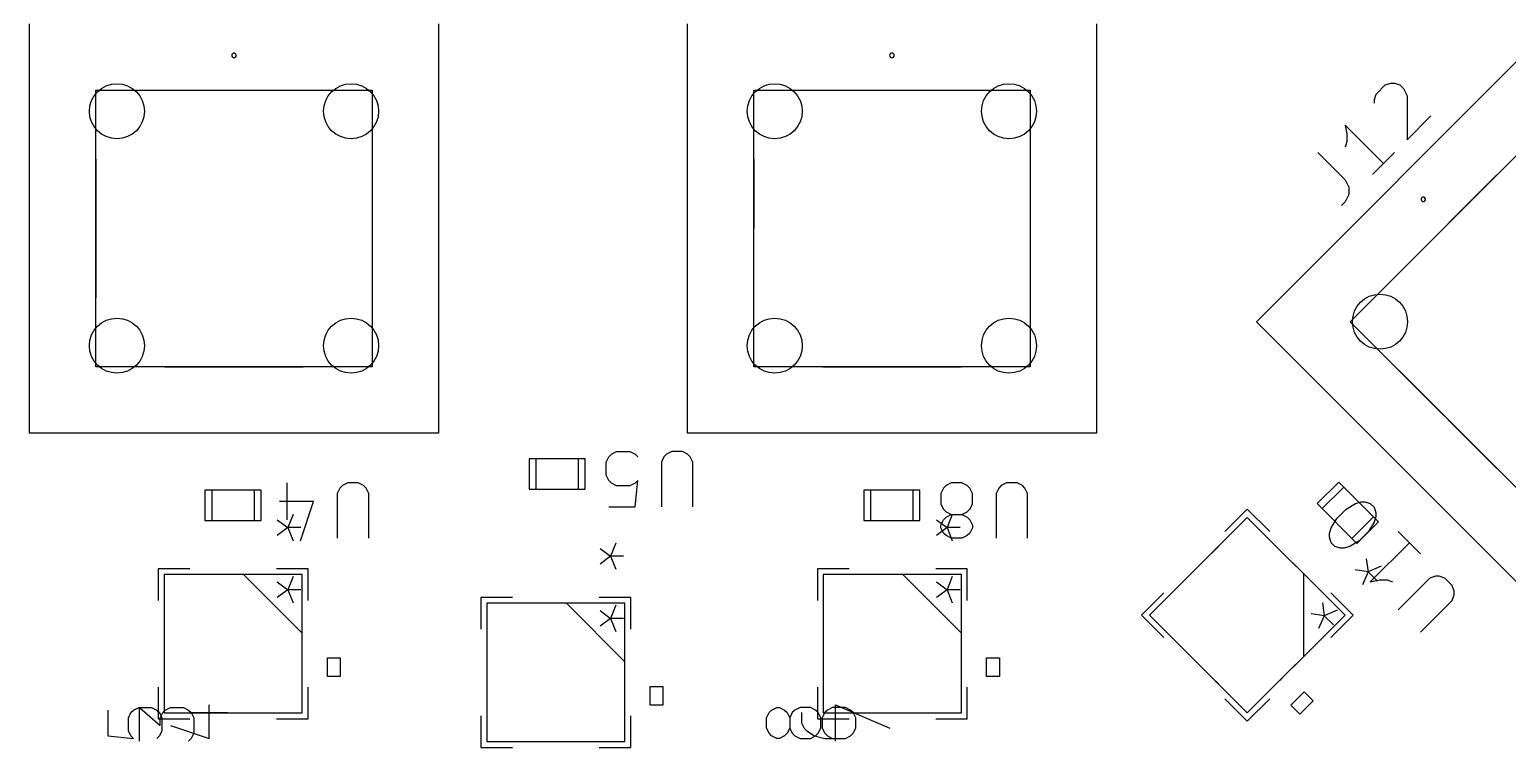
# Model space of a CAD drawing. Header units: millimetres. Extents: x 0 to 100, y 0 to 100.
# Drawn here: x 41.49 to 73.55, y 62.75 to 78.31 of the extents above; entities that cross this region are included whole.
import ezdxf

# ---------------------------------------------------------------- set-up
doc = ezdxf.new("R2010")
doc.units = ezdxf.units.MM
for name, color, linetype, true_color in [('Edge.Cuts', 254, 'CONTINUOUS', 0xd0d2cd), ('F.Fab', 9, 'CONTINUOUS', 0xafafaf), ('F.Silkscreen', 41, 'CONTINUOUS', 0xf2eda1)]:
    doc.layers.add(name, color=color, linetype=linetype, true_color=true_color)

msp = doc.modelspace()

# ---------------------------------------------------------------- linework, layer by layer
at = {"layer": 'Edge.Cuts'}
for centre in [(43.39, 76.54), (48.47, 76.54), (57.66, 76.54), (62.74, 76.54), (70.787898, 71.98), (43.39, 71.46), (48.47, 71.46), (57.66, 71.46), (62.74, 71.46)]:
    msp.add_circle(centre, 0.5969, dxfattribs=at)
at = {"layer": 'F.Fab', "linetype": 'CONTINUOUS'}
for p, q in [((41.495, 69.565), (41.495, 78.435)), ((50.365, 78.435), (50.365, 69.565)), ((55.765, 69.565), (55.765, 78.435)), ((64.635, 78.435), (64.635, 69.565)), ((68.107963, 71.98), (74.38, 78.252037)), ((42.933, 76.997), (48.927, 76.997)), ((42.933, 71.003), (42.933, 76.997)), ((48.927, 76.997), (48.927, 71.003)), ((57.203, 76.997), (63.197, 76.997)), ((57.203, 71.003), (57.203, 76.997)), ((63.197, 76.997), (63.197, 71.003)), ((70.141602, 71.98), (74.38, 76.218398)), ((74.38, 65.707963), (68.107963, 71.98)), ((74.38, 67.741602), (70.141602, 71.98)), ((48.927, 71.003), (42.933, 71.003)), ((63.197, 71.003), (57.203, 71.003)), ((50.365, 69.565), (41.495, 69.565)), ((64.635, 69.565), (55.765, 69.565)), ((52.3304, 69.0102), (52.3304, 68.3498)), ((52.4828, 69.0102), (52.3304, 69.0102)), ((52.4828, 68.3498), (52.4828, 69.0102)), ((53.3972, 69.0102), (52.4828, 69.0102)), ((53.3972, 69.0102), (53.3972, 68.3498)), ((53.5496, 69.0102), (53.3972, 69.0102)), ((53.5496, 68.3498), (53.5496, 69.0102)), ((54.000994, 68.936356), (54.05806, 69.050486)), ((54.000994, 68.651029), (54.000994, 68.936356)), ((54.05806, 69.050486), (54.115125, 69.107552)), ((54.115125, 69.107552), (54.229256, 69.164617)), ((54.229256, 69.164617), (54.514582, 69.164617)), ((54.514582, 69.164617), (54.628713, 69.107552)), ((54.628713, 69.107552), (54.685778, 69.050486)), ((55.256431, 69.050486), (55.199366, 68.936356)), ((55.199366, 68.936356), (55.199366, 67.966245)), ((55.313497, 69.107552), (55.256431, 69.050486)), ((55.427627, 69.164617), (55.313497, 69.107552)), ((55.655889, 69.164617), (55.427627, 69.164617)), ((55.770019, 69.107552), (55.655889, 69.164617)), ((55.827085, 69.050486), (55.770019, 69.107552)), ((55.88415, 68.936356), (55.827085, 69.050486)), ((55.88415, 67.966245), (55.88415, 68.936356)), ((54.05806, 68.536898), (54.000994, 68.651029)), ((45.3004, 68.3302), (45.3004, 67.6698)), ((45.4528, 68.3302), (45.3004, 68.3302)), ((45.4528, 67.6698), (45.4528, 68.3302)), ((46.3672, 68.3302), (45.4528, 68.3302)), ((46.3672, 68.3302), (46.3672, 67.6698)), ((46.5196, 68.3302), (46.3672, 68.3302)), ((46.5196, 67.6698), (46.5196, 68.3302)), ((47.085125, 67.685702), (47.085125, 68.484617)), ((48.226431, 68.370486), (48.169366, 68.256356)), ((48.283497, 68.427552), (48.226431, 68.370486)), ((48.397627, 68.484617), (48.283497, 68.427552)), ((48.625889, 68.484617), (48.397627, 68.484617)), ((48.740019, 68.427552), (48.625889, 68.484617)), ((48.797085, 68.370486), (48.740019, 68.427552)), ((48.85415, 68.256356), (48.797085, 68.370486)), ((52.3304, 68.3498), (52.4828, 68.3498)), ((52.4828, 68.3498), (53.3972, 68.3498)), ((53.3972, 68.3498), (53.5496, 68.3498)), ((54.115125, 68.479833), (54.05806, 68.536898)), ((54.229256, 68.422768), (54.115125, 68.479833)), ((54.514582, 68.422768), (54.229256, 68.422768)), ((54.628713, 68.479833), (54.514582, 68.422768)), ((54.628713, 67.966245), (54.685778, 68.536898)), ((54.685778, 68.536898), (54.628713, 68.479833)), ((59.5904, 68.3302), (59.5904, 67.6698)), ((59.7428, 68.3302), (59.5904, 68.3302)), ((59.7428, 67.6698), (59.7428, 68.3302)), ((60.6572, 68.3302), (59.7428, 68.3302)), ((60.6572, 68.3302), (60.6572, 67.6698)), ((60.8096, 68.3302), (60.6572, 68.3302)), ((60.8096, 67.6698), (60.8096, 68.3302)), ((61.31806, 68.370486), (61.260994, 68.256356)), ((61.375125, 68.427552), (61.31806, 68.370486)), ((61.489256, 68.484617), (61.375125, 68.427552)), ((61.717517, 68.484617), (61.489256, 68.484617)), ((61.831648, 68.427552), (61.717517, 68.484617)), ((61.888713, 68.370486), (61.831648, 68.427552)), ((61.945778, 68.256356), (61.888713, 68.370486)), ((62.516431, 68.370486), (62.459366, 68.256356)), ((62.573497, 68.427552), (62.516431, 68.370486)), ((62.687627, 68.484617), (62.573497, 68.427552)), ((62.915889, 68.484617), (62.687627, 68.484617)), ((63.030019, 68.427552), (62.915889, 68.484617)), ((63.087085, 68.370486), (63.030019, 68.427552)), ((63.14415, 68.256356), (63.087085, 68.370486)), ((69.892434, 68.504539), (69.425461, 68.037566)), ((69.533224, 67.929803), (70.000197, 68.396776)), ((70.000197, 68.396776), (69.892434, 68.504539)), ((70.646776, 67.750197), (70.000197, 68.396776)), ((47.655778, 68.08516), (46.913929, 68.08516)), ((47.370452, 67.22918), (47.655778, 68.08516)), ((48.169366, 68.256356), (48.169366, 67.286245)), ((48.85415, 67.286245), (48.85415, 68.256356)), ((54.05806, 67.966245), (54.628713, 67.966245)), ((61.260994, 68.256356), (61.260994, 68.028094)), ((61.260994, 68.028094), (61.31806, 67.913964)), ((61.888713, 67.913964), (61.945778, 68.028094)), ((61.945778, 68.028094), (61.945778, 68.256356)), ((62.459366, 68.256356), (62.459366, 67.286245)), ((63.14415, 67.286245), (63.14415, 68.256356)), ((69.425461, 68.037566), (69.533224, 67.929803)), ((70.053075, 67.916654), (70.254832, 68.037708)), ((70.254832, 68.037708), (70.375885, 68.078059)), ((70.375885, 68.078059), (70.456588, 68.078059)), ((70.456588, 68.078059), (70.577642, 68.037708)), ((70.577642, 68.037708), (70.658344, 67.957005)), ((45.3004, 67.6698), (45.4528, 67.6698)), ((45.4528, 67.6698), (46.3672, 67.6698)), ((46.3672, 67.6698), (46.5196, 67.6698)), ((59.5904, 67.6698), (59.7428, 67.6698)), ((59.7428, 67.6698), (60.6572, 67.6698)), ((60.6572, 67.6698), (60.8096, 67.6698)), ((61.260994, 67.571572), (61.31806, 67.685702)), ((61.31806, 67.913964), (61.375125, 67.856898)), ((61.31806, 67.685702), (61.375125, 67.742768)), ((61.375125, 67.856898), (61.489256, 67.799833)), ((61.375125, 67.742768), (61.489256, 67.799833)), ((61.489256, 67.799833), (61.717517, 67.799833)), ((61.717517, 67.799833), (61.831648, 67.856898)), ((61.717517, 67.799833), (61.831648, 67.742768)), ((61.831648, 67.856898), (61.888713, 67.913964)), ((61.831648, 67.742768), (61.888713, 67.685702)), ((61.888713, 67.685702), (61.945778, 67.571572)), ((67.91, 67.73934), (65.79066, 65.62)), ((70.02934, 65.62), (67.91, 67.73934)), ((69.533224, 67.929803), (70.179803, 67.283224)), ((69.730265, 67.513141), (69.851319, 67.714898)), ((69.851319, 67.714898), (70.053075, 67.916654)), ((70.646776, 67.750197), (70.179803, 67.283224)), ((70.287566, 67.175461), (70.754539, 67.642434)), ((70.754539, 67.642434), (70.646776, 67.750197)), ((70.658344, 67.957005), (70.698696, 67.835952)), ((70.698696, 67.755249), (70.658344, 67.634195)), ((70.698696, 67.835952), (70.698696, 67.755249)), ((61.260994, 67.514506), (61.260994, 67.571572)), ((61.31806, 67.400376), (61.260994, 67.514506)), ((61.375125, 67.34331), (61.31806, 67.400376)), ((61.489256, 67.286245), (61.375125, 67.34331)), ((61.831648, 67.34331), (61.717517, 67.286245)), ((61.888713, 67.400376), (61.831648, 67.34331)), ((61.945778, 67.514506), (61.888713, 67.400376)), ((61.945778, 67.571572), (61.945778, 67.514506)), ((69.689914, 67.392087), (69.730265, 67.513141)), ((69.689914, 67.311385), (69.689914, 67.392087)), ((70.537291, 67.432439), (70.335534, 67.230682)), ((70.658344, 67.634195), (70.537291, 67.432439)), ((71.182911, 67.432438), (71.667127, 66.948223)), ((61.717517, 67.286245), (61.489256, 67.286245)), ((67.281382, 67.110723), (67.137698, 66.967038)), ((68.682302, 66.967038), (68.538618, 67.110723)), ((69.730265, 67.190331), (69.689914, 67.311385)), ((69.810967, 67.109628), (69.730265, 67.190331)), ((69.932021, 67.069277), (69.810967, 67.109628)), ((70.012724, 67.069277), (69.932021, 67.069277)), ((70.133778, 67.109628), (70.012724, 67.069277)), ((70.335534, 67.230682), (70.133778, 67.109628)), ((70.179803, 67.283224), (70.287566, 67.175461)), ((71.425019, 67.190331), (70.577642, 66.342954)), ((66.922172, 66.751512), (66.778488, 66.607828)), ((69.041512, 66.607828), (68.897828, 66.751512)), ((44.4114, 66.4986), (44.4114, 63.5014)), ((47.4086, 66.4986), (44.4114, 66.4986)), ((45.5036, 66.4986), (45.3004, 66.4986)), ((46.0116, 66.4986), (45.8084, 66.4986)), ((46.1386, 66.4986), (47.4086, 65.2286)), ((46.5196, 66.4986), (46.3164, 66.4986)), ((47.210318, 66.455726), (47.096623, 66.171488)), ((47.4086, 63.5014), (47.4086, 66.4986)), ((58.7114, 66.4986), (58.7114, 63.5014)), ((61.7086, 66.4986), (58.7114, 66.4986)), ((59.8036, 66.4986), (59.6004, 66.4986)), ((60.3116, 66.4986), (60.1084, 66.4986)), ((60.4386, 66.4986), (61.7086, 65.2286)), ((60.8196, 66.4986), (60.6164, 66.4986)), ((61.510318, 66.455726), (61.396623, 66.171488)), ((61.7086, 63.5014), (61.7086, 66.4986)), ((66.562962, 66.392302), (66.419277, 66.248618)), ((69.131315, 66.518026), (69.131315, 64.721974)), ((69.400723, 66.248618), (69.257038, 66.392302)), ((70.577642, 66.342954), (70.779398, 66.383305)), ((70.779398, 66.383305), (70.940804, 66.383305)), ((70.940804, 66.383305), (71.061857, 66.342954)), ((71.868883, 66.423657), (71.182911, 65.737685)), ((71.989937, 66.464008), (71.868883, 66.423657)), ((72.070639, 66.464008), (71.989937, 66.464008)), ((72.191693, 66.423657), (72.070639, 66.464008)), ((72.353098, 66.262251), (72.191693, 66.423657)), ((46.869232, 66.34203), (47.096623, 66.171488)), ((47.096623, 66.171488), (46.869232, 66.000945)), ((47.380861, 66.171488), (47.096623, 66.171488)), ((47.096623, 66.171488), (47.210318, 65.887249)), ((61.169232, 66.34203), (61.396623, 66.171488)), ((61.396623, 66.171488), (61.169232, 66.000945)), ((61.680861, 66.171488), (61.396623, 66.171488)), ((61.396623, 66.171488), (61.510318, 65.887249)), ((72.39345, 66.141198), (72.353098, 66.262251)), ((72.353098, 65.939441), (72.39345, 66.060495)), ((72.39345, 66.060495), (72.39345, 66.141198)), ((51.4114, 65.8786), (51.4114, 62.8814)), ((54.4086, 65.8786), (51.4114, 65.8786)), ((52.5036, 65.8786), (52.3004, 65.8786)), ((53.0116, 65.8786), (52.8084, 65.8786)), ((53.1386, 65.8786), (54.4086, 64.6086)), ((53.5196, 65.8786), (53.3164, 65.8786)), ((53.869232, 65.72203), (54.096623, 65.551488)), ((54.210318, 65.835726), (54.096623, 65.551488)), ((54.4086, 62.8814), (54.4086, 65.8786)), ((69.537238, 65.890678), (69.577436, 65.609297)), ((69.858817, 65.729889), (69.577436, 65.609297)), ((71.667127, 65.253469), (72.353098, 65.939441)), ((44.4114, 65.6096), (44.4114, 65.4064)), ((47.4086, 65.4064), (47.4086, 65.6096)), ((54.096623, 65.551488), (53.869232, 65.380945)), ((54.380861, 65.551488), (54.096623, 65.551488)), ((54.096623, 65.551488), (54.210318, 65.267249)), ((58.7114, 65.6096), (58.7114, 65.4064)), ((61.7086, 65.4064), (61.7086, 65.6096)), ((65.79066, 65.62), (67.91, 63.50066)), ((67.91, 63.50066), (70.02934, 65.62)), ((69.577436, 65.609297), (69.296054, 65.649494)), ((69.577436, 65.609297), (69.456844, 65.327916)), ((69.778422, 65.40831), (69.577436, 65.609297)), ((44.4114, 65.1016), (44.4114, 64.8984)), ((47.4086, 64.8984), (47.4086, 65.1016)), ((58.7114, 65.1016), (58.7114, 64.8984)), ((61.7086, 64.8984), (61.7086, 65.1016)), ((51.4114, 64.9896), (51.4114, 64.7864)), ((54.4086, 64.7864), (54.4086, 64.9896)), ((66.419277, 64.991382), (66.562962, 64.847698)), ((69.257038, 64.847698), (69.400723, 64.991382)), ((44.4114, 64.5936), (44.4114, 64.3904)), ((47.4086, 64.3904), (47.4086, 64.5936)), ((51.4114, 64.4816), (51.4114, 64.2784)), ((54.4086, 64.2784), (54.4086, 64.4816)), ((58.7114, 64.5936), (58.7114, 64.3904)), ((61.7086, 64.3904), (61.7086, 64.5936)), ((66.778488, 64.632172), (66.922172, 64.488488)), ((68.897828, 64.488488), (69.041512, 64.632172)), ((67.137698, 64.272962), (67.281382, 64.129277)), ((68.538618, 64.129277), (68.682302, 64.272962)), ((51.4114, 63.9736), (51.4114, 63.7704)), ((54.4086, 63.7704), (54.4086, 63.9736)), ((44.4114, 63.5014), (47.4086, 63.5014)), ((45.3004, 63.5014), (45.5036, 63.5014)), ((45.8084, 63.5014), (46.0116, 63.5014)), ((46.3164, 63.5014), (46.5196, 63.5014)), ((58.7114, 63.5014), (61.7086, 63.5014)), ((59.6004, 63.5014), (59.8036, 63.5014)), ((60.1084, 63.5014), (60.3116, 63.5014)), ((60.6164, 63.5014), (60.8196, 63.5014)), ((51.4114, 62.8814), (54.4086, 62.8814)), ((52.3004, 62.8814), (52.5036, 62.8814)), ((52.8084, 62.8814), (53.0116, 62.8814)), ((53.3164, 62.8814), (53.5196, 62.8814))]:
    msp.add_line(p, q, dxfattribs=at)
at = {"layer": 'F.Fab'}
for centre in [(43.39, 76.54), (48.47, 76.54), (57.66, 76.54), (62.74, 76.54), (70.787898, 71.98), (43.39, 71.46), (48.47, 71.46), (57.66, 71.46), (62.74, 71.46)]:
    msp.add_circle(centre, 0.5969, dxfattribs=at)
at = {"layer": 'F.Silkscreen', "linetype": 'CONTINUOUS'}
for p, q in [((44.43, 76.997), (47.43, 76.997)), ((58.7, 76.997), (61.7, 76.997)), ((70.705356, 76.91382), (70.903435, 77.111899)), ((70.903435, 77.111899), (71.022282, 77.151515)), ((71.022282, 77.151515), (71.101514, 77.151515)), ((71.101514, 77.151515), (71.220361, 77.111899)), ((71.220361, 77.111899), (71.299593, 77.032668)), ((71.299593, 77.032668), (71.378824, 76.874204)), ((70.665741, 76.794973), (70.705356, 76.91382)), ((70.665741, 76.715741), (70.665741, 76.794973)), ((71.378824, 76.874204), (71.378824, 75.923426)), ((71.378824, 75.923426), (71.893829, 76.438431)), ((70.863819, 75.408421), (70.031888, 76.240352)), ((70.031888, 76.240352), (70.071504, 76.042273)), ((70.071504, 76.042273), (70.071504, 75.88381)), ((70.071504, 75.88381), (70.031888, 75.764963)), ((42.933, 75.5), (42.93, 72.5)), ((48.927, 75.5), (48.927, 72.5)), ((57.203, 75.5), (57.2, 72.5)), ((63.197, 75.5), (63.197, 72.5)), ((69.437652, 75.646116), (70.031889, 75.05188)), ((71.101514, 75.646116), (70.626125, 75.170727)), ((70.031889, 75.05188), (70.11112, 74.893417)), ((71.200141, 73.038539), (73.321461, 75.159859)), ((70.11112, 74.734954), (70.031889, 74.576491)), ((70.11112, 74.893417), (70.11112, 74.734954)), ((70.031889, 74.576491), (69.952657, 74.497259)), ((44.43, 71), (47.43, 71.003)), ((58.7, 71), (61.7, 71.003)), ((71.200141, 70.921461), (73.31934, 68.798019)), ((46.869232, 67.68823), (47.096623, 67.517688)), ((47.210318, 67.801926), (47.096623, 67.517688)), ((61.169232, 67.68823), (61.396623, 67.517688)), ((61.510318, 67.801926), (61.396623, 67.517688)), ((67.91, 67.918946), (67.425066, 67.434012)), ((68.394934, 67.434012), (67.91, 67.918946)), ((47.096623, 67.517688), (46.869232, 67.347145)), ((47.380861, 67.517688), (47.096623, 67.517688)), ((47.096623, 67.517688), (47.210318, 67.233449)), ((61.396623, 67.517688), (61.169232, 67.347145)), ((61.680861, 67.517688), (61.396623, 67.517688)), ((61.396623, 67.517688), (61.510318, 67.233449)), ((53.869232, 67.06823), (54.096623, 66.897688)), ((54.210318, 67.181926), (54.096623, 66.897688)), ((54.096623, 66.897688), (53.869232, 66.727145)), ((54.380861, 66.897688), (54.096623, 66.897688)), ((54.096623, 66.897688), (54.210318, 66.613449)), ((70.489146, 66.842585), (70.529344, 66.561204)), ((70.810725, 66.681796), (70.529344, 66.561204)), ((44.2844, 66.6256), (44.2844, 65.9398)), ((44.9702, 66.6256), (44.2844, 66.6256)), ((47.5356, 66.6256), (46.8498, 66.6256)), ((47.5356, 65.9398), (47.5356, 66.6256)), ((58.5844, 66.6256), (58.5844, 65.9398)), ((59.2702, 66.6256), (58.5844, 66.6256)), ((61.8356, 66.6256), (61.1498, 66.6256)), ((61.8356, 65.9398), (61.8356, 66.6256)), ((70.529344, 66.561204), (70.247962, 66.601401)), ((70.529344, 66.561204), (70.408752, 66.279823)), ((70.73033, 66.360217), (70.529344, 66.561204)), ((66.095988, 66.104934), (65.611054, 65.62)), ((70.208946, 65.62), (69.724012, 66.104934)), ((51.2844, 66.0056), (51.2844, 65.3198)), ((51.9702, 66.0056), (51.2844, 66.0056)), ((54.5356, 66.0056), (53.8498, 66.0056)), ((54.5356, 65.3198), (54.5356, 66.0056)), ((65.611054, 65.62), (66.095988, 65.135066)), ((69.724012, 65.135066), (70.208946, 65.62)), ((47.9547, 64.2888), (47.9547, 64.6952)), ((47.9547, 64.6952), (48.2341, 64.6952)), ((48.2341, 64.6952), (48.2341, 64.2888)), ((62.2547, 64.2888), (62.2547, 64.6952)), ((62.2547, 64.6952), (62.5341, 64.6952)), ((62.5341, 64.6952), (62.5341, 64.2888)), ((48.2341, 64.2888), (47.9547, 64.2888)), ((62.5341, 64.2888), (62.2547, 64.2888)), ((44.2844, 64.0602), (44.2844, 63.3744)), ((47.5356, 63.3744), (47.5356, 64.0602)), ((54.9547, 63.6688), (54.9547, 64.0752)), ((54.9547, 64.0752), (55.2341, 64.0752)), ((55.2341, 64.0752), (55.2341, 63.6688)), ((58.5844, 64.0602), (58.5844, 63.3744)), ((61.8356, 63.3744), (61.8356, 64.0602)), ((67.425066, 63.805988), (67.91, 63.321054)), ((67.91, 63.321054), (68.394934, 63.805988)), ((68.852927, 63.671284), (69.140295, 63.958653)), ((69.140295, 63.958653), (69.337861, 63.761087)), ((43.189627, 63.563902), (43.189627, 63.00365)), ((43.637828, 63.395826), (43.693853, 63.507877)), ((43.693853, 63.507877), (43.749878, 63.563902)), ((43.749878, 63.563902), (43.861928, 63.619927)), ((43.861928, 63.619927), (44.142054, 63.619927)), ((43.879627, 62.8916), (43.879627, 63.619927)), ((43.879627, 63.619927), (44.327828, 63.227751)), ((44.142054, 63.619927), (44.254104, 63.563902)), ((44.254104, 63.563902), (44.31013, 63.507877)), ((44.31013, 63.507877), (44.366155, 63.395826)), ((44.327828, 63.395826), (44.383853, 63.507877)), ((44.383853, 63.507877), (44.439878, 63.563902)), ((44.439878, 63.563902), (44.551928, 63.619927)), ((44.551928, 63.619927), (44.832054, 63.619927)), ((44.832054, 63.619927), (44.944104, 63.563902)), ((44.944104, 63.563902), (45.00013, 63.507877)), ((45.00013, 63.507877), (45.056155, 63.395826)), ((45.001803, 63.507877), (45.786155, 63.507877)), ((45.393979, 62.947625), (45.393979, 63.675952)), ((55.2341, 63.6688), (54.9547, 63.6688)), ((57.479627, 63.395826), (57.535652, 63.507877)), ((57.535652, 63.507877), (57.591677, 63.563902)), ((57.591677, 63.563902), (57.703727, 63.619927)), ((57.703727, 63.619927), (57.759752, 63.619927)), ((57.759752, 63.619927), (57.871803, 63.563902)), ((57.871803, 63.563902), (57.927828, 63.507877)), ((57.927828, 63.507877), (57.983853, 63.395826)), ((58.039878, 63.507877), (57.983853, 63.395826)), ((58.095903, 63.563902), (58.039878, 63.507877)), ((58.207954, 63.619927), (58.095903, 63.563902)), ((58.432054, 63.619927), (58.207954, 63.619927)), ((58.239627, 63.507877), (58.239627, 63.283776)), ((58.544104, 63.563902), (58.432054, 63.619927)), ((58.60013, 63.507877), (58.544104, 63.563902)), ((58.656155, 63.395826), (58.60013, 63.507877)), ((58.743853, 63.507877), (58.687828, 63.395826)), ((58.799878, 63.563902), (58.743853, 63.507877)), ((58.911928, 63.619927), (58.799878, 63.563902)), ((59.192054, 63.619927), (58.911928, 63.619927)), ((58.979627, 62.8916), (58.979627, 63.675952)), ((58.979627, 63.675952), (60.156155, 63.171726)), ((59.304104, 63.563902), (59.192054, 63.619927)), ((59.36013, 63.507877), (59.304104, 63.563902)), ((59.416155, 63.395826), (59.36013, 63.507877)), ((69.050493, 63.473719), (68.852927, 63.671284)), ((69.337861, 63.761087), (69.050493, 63.473719)), ((43.637828, 63.115701), (43.637828, 63.395826)), ((44.2844, 63.3744), (44.9702, 63.3744)), ((44.327828, 63.227751), (44.327828, 63.395826)), ((44.366155, 63.395826), (44.366155, 63.115701)), ((44.553602, 63.227751), (45.393979, 62.947625)), ((45.056155, 63.395826), (45.056155, 63.059675)), ((46.8498, 63.3744), (47.5356, 63.3744)), ((51.2844, 63.4402), (51.2844, 62.7544)), ((54.5356, 62.7544), (54.5356, 63.4402)), ((57.479627, 63.171726), (57.479627, 63.395826)), ((57.535652, 63.059675), (57.479627, 63.171726)), ((57.983853, 63.171726), (57.927828, 63.059675)), ((57.983853, 63.395826), (57.983853, 63.171726)), ((57.983853, 63.171726), (58.039878, 63.059675)), ((58.239627, 63.283776), (58.295652, 63.171726)), ((58.295652, 63.171726), (58.351677, 63.115701)), ((58.5844, 63.3744), (59.2702, 63.3744)), ((58.60013, 63.059675), (58.656155, 63.171726)), ((58.656155, 63.171726), (58.656155, 63.395826)), ((58.687828, 63.395826), (58.687828, 63.171726)), ((58.687828, 63.171726), (58.743853, 63.059675)), ((59.36013, 63.059675), (59.416155, 63.171726)), ((59.416155, 63.171726), (59.416155, 63.395826)), ((61.1498, 63.3744), (61.8356, 63.3744)), ((43.189627, 63.00365), (43.749878, 62.947625)), ((43.693853, 63.00365), (43.637828, 63.115701)), ((43.749878, 62.947625), (43.693853, 63.00365)), ((44.31013, 63.00365), (44.254104, 62.947625)), ((44.366155, 63.115701), (44.31013, 63.00365)), ((45.00013, 62.947625), (44.944104, 62.8916)), ((45.056155, 63.059675), (45.00013, 62.947625)), ((57.591677, 63.00365), (57.535652, 63.059675)), ((57.703727, 62.947625), (57.591677, 63.00365)), ((57.759752, 62.947625), (57.703727, 62.947625)), ((57.871803, 63.00365), (57.759752, 62.947625)), ((57.927828, 63.059675), (57.871803, 63.00365)), ((58.039878, 63.059675), (58.095903, 63.00365)), ((58.095903, 63.00365), (58.207954, 62.947625)), ((58.207954, 62.947625), (58.432054, 62.947625)), ((58.351677, 63.115701), (58.519752, 63.00365)), ((58.432054, 62.947625), (58.544104, 63.00365)), ((58.519752, 63.00365), (58.743853, 62.947625)), ((58.544104, 63.00365), (58.60013, 63.059675)), ((58.743853, 63.059675), (58.799878, 63.00365)), ((58.743853, 62.947625), (59.192054, 62.947625)), ((58.799878, 63.00365), (58.911928, 62.947625)), ((59.192054, 62.947625), (59.304104, 63.00365)), ((59.304104, 63.00365), (59.36013, 63.059675)), ((51.2844, 62.7544), (51.9702, 62.7544)), ((53.8498, 62.7544), (54.5356, 62.7544))]:
    msp.add_line(p, q, dxfattribs=at)
at = {"layer": 'F.Silkscreen'}
for centre in [(43.39, 76.54), (48.47, 76.54), (57.66, 76.54), (62.74, 76.54), (70.787898, 71.98), (43.39, 71.46), (48.47, 71.46), (57.66, 71.46), (62.74, 71.46)]:
    msp.add_circle(centre, 0.5969, dxfattribs=at)
for centre, start, end in [((45.93, 77.75), -270, -90), ((45.93, 77.75), -90, 90), ((60.2, 77.75), -270, -90), ((60.2, 77.75), -90, 90), ((71.72835, 74.63165), -225, -45), ((71.72835, 74.631651), -45.0008103, 135.0008103)]:
    msp.add_arc(centre, 0.05, start, end, dxfattribs=at)

doc.saveas('drawing.dxf')
